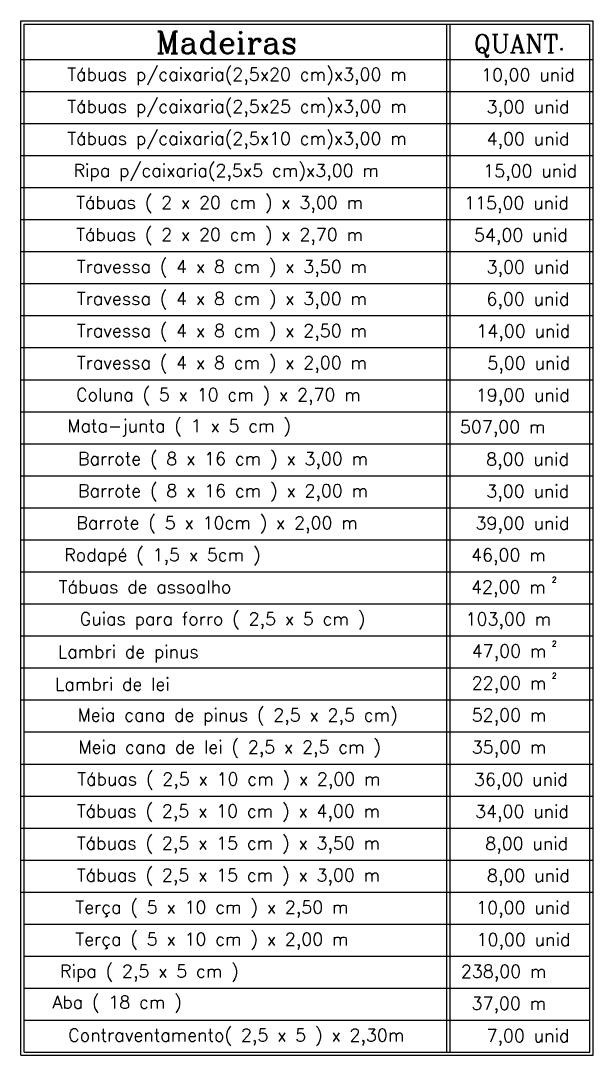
# Model space of a CAD drawing. Extents: x -83.9 to 10.5, y -11.8 to 33.6.
# Drawn here: x 7.35 to 10.48, y 23.66 to 29.32 of the extents above; entities that cross this region are included whole.
import ezdxf
from ezdxf.enums import TextEntityAlignment as Align

# ---------------------------------------------------------------- set-up
doc = ezdxf.new("R2010")
doc.units = 0
doc.layers.add('DIM', color=244, linetype='CONTINUOUS')
doc.layers.add('EQUIPAMENTOS', color=1, linetype='CONTINUOUS')
doc.styles.add('ROMANC', font='romanc.shx', dxfattribs={"height": 0.08})

msp = doc.modelspace()

# ---------------------------------------------------------------- linework, layer by layer
at = {"layer": 'EQUIPAMENTOS', "linetype": 'CONTINUOUS'}
for p, q in [((7.3457, 29.3184), (10.4791, 29.3184)), ((7.3457, 23.6578), (7.3457, 29.3184)), ((7.3644, 29.2998), (10.4604, 29.2998)), ((7.3644, 23.6743), (7.3644, 29.2998)), ((9.6777, 23.6743), (9.6777, 29.2998)), ((9.6963, 23.6743), (9.6963, 29.2998)), ((10.4604, 23.6743), (10.4604, 29.2998)), ((10.4791, 23.6578), (10.4791, 29.3184)), ((7.3457, 29.1067), (10.4791, 29.1067)), ((7.3457, 28.9314), (10.4791, 28.9314)), ((7.3457, 28.7562), (10.4791, 28.7562)), ((7.3457, 28.7562), (10.4791, 28.7562)), ((7.3457, 28.581), (10.4791, 28.581)), ((7.3457, 28.4057), (10.4791, 28.4057)), ((7.3457, 28.2305), (10.4791, 28.2305)), ((7.3457, 28.0553), (10.4791, 28.0553)), ((7.3457, 27.88), (10.4791, 27.88)), ((7.3457, 27.7048), (10.4791, 27.7048)), ((7.3457, 27.5295), (10.4791, 27.5295)), ((7.3457, 27.3543), (10.4791, 27.3543)), ((7.3457, 27.1791), (10.4791, 27.1791)), ((7.3457, 27.0038), (10.4791, 27.0038)), ((7.3457, 26.8286), (10.4791, 26.8286)), ((7.3457, 26.6534), (10.4791, 26.6534)), ((7.3457, 26.6534), (10.4791, 26.6534)), ((7.3457, 26.4781), (10.4791, 26.4781)), ((7.3457, 26.3029), (10.4791, 26.3029)), ((7.3457, 26.1276), (10.4791, 26.1276)), ((7.3457, 25.9524), (10.4791, 25.9524)), ((7.3457, 25.7772), (10.4791, 25.7772)), ((7.3457, 25.6019), (10.4791, 25.6019)), ((7.3644, 25.4267), (10.4604, 25.4267)), ((7.3457, 25.2515), (10.4791, 25.2515)), ((7.3457, 25.0762), (10.4791, 25.0762)), ((7.3457, 24.901), (10.4791, 24.901)), ((7.3457, 24.7257), (10.4791, 24.7257)), ((7.3457, 24.5505), (10.4791, 24.5505)), ((7.3644, 24.3753), (10.4604, 24.3753)), ((7.3644, 24.2), (10.4604, 24.2)), ((7.3644, 24.0248), (10.4604, 24.0248)), ((7.3644, 23.8496), (10.4604, 23.8496)), ((7.3644, 23.6743), (10.4604, 23.6743)), ((7.3457, 23.6578), (10.4791, 23.6578))]:
    msp.add_line(p, q, dxfattribs=at)

# ---------------------------------------------------------------- texts
at = {"layer": 'DIM', "color": 1, "linetype": 'CONTINUOUS', "style": 'ROMANC'}
for s, height, p in [('Madeiras', 0.12, (8.472, 29.1994)), ('QUANT.', 0.1, (10.0731, 29.1815))]:
    msp.add_text(s, height=height, dxfattribs=at).set_placement(p, align=Align.MIDDLE)
at = {"layer": 'DIM', "color": 30, "linetype": 'CONTINUOUS', "style": 'ROMANC'}
for s, height, p in [('Tábuas p/caixaria(2,5x20 cm)x3,00 m', 0.07, (8.5293, 29.0196)), ('10,00 unid', 0.07, (10.1216, 29.0134)), ('Tábuas p/caixaria(2,5x25 cm)x3,00 m', 0.07, (8.5293, 28.8444)), ('3,00 unid', 0.07, (10.1216, 28.8382)), ('Tábuas p/caixaria(2,5x10 cm)x3,00 m', 0.07, (8.5293, 28.6691)), ('4,00 unid', 0.07, (10.1216, 28.6629)), ('Ripa p/caixaria(2,5x5 cm)x3,00 m', 0.07, (8.4701, 28.4939)), ('15,00 unid', 0.07, (10.1332, 28.4877)), ('Tábuas ( 2 x 20 cm ) x 3,00 m', 0.07, (8.4342, 28.3187)), ('115,00 unid', 0.07, (10.0587, 28.3125)), ('Tábuas ( 2 x 20 cm ) x 2,70 m', 0.07, (8.4342, 28.1434)), ('54,00 unid', 0.07, (10.0826, 28.1372)), ('Travessa ( 4 x 8 cm ) x 3,50 m', 0.07, (8.4468, 27.9682)), ('3,00 unid', 0.07, (10.1216, 27.962)), ('Travessa ( 4 x 8 cm ) x 3,00 m', 0.07, (8.4468, 27.7929)), ('6,00 unid', 0.07, (10.1209, 27.7868)), ('Travessa ( 4 x 8 cm ) x 2,50 m', 0.07, (8.4468, 27.6177)), ('14,00 unid', 0.07, (10.0957, 27.6115)), ('Travessa ( 4 x 8 cm ) x 2,00 m', 0.07, (8.4468, 27.4425)), ('5,00 unid', 0.07, (10.1257, 27.4363)), ('Coluna ( 5 x 10 cm ) x 2,70 m', 0.07, (8.4275, 27.2672)), ('19,00 unid', 0.07, (10.0926, 27.261)), ('Mata-junta ( 1 x 5 cm )', 0.07, (8.2129, 27.0967)), ('507,00 m', 0.07, (9.9832, 27.0858)), ('Barrote ( 8 x 16 cm ) x 3,00 m', 0.07, (8.4531, 26.9168)), ('8,00 unid', 0.07, (10.1191, 26.9106)), ('Barrote ( 8 x 16 cm ) x 2,00 m', 0.07, (8.4531, 26.7415)), ('3,00 unid', 0.07, (10.1203, 26.7353)), ('Barrote ( 5 x 10cm ) x 2,00 m', 0.07, (8.4202, 26.5663)), ('39,00 unid', 0.07, (10.0909, 26.5601)), ('Rodapé ( 1,5 x 5cm ) ', 0.07, (8.1452, 26.391)), ('46,00 m', 0.07, (10.0141, 26.3849)), ('2', 0.03, (10.2655, 26.2604)), ('Tábuas de assoalho', 0.07, (8.0262, 26.2205)), ('42,00 m', 0.07, (10.0141, 26.2096)), ('Guias para forro ( 2,5 x 5 cm ) ', 0.07, (8.4743, 26.0406)), ('103,00 m', 0.07, (10.0141, 26.0344)), ('Lambri de pinus', 0.07, (7.9348, 25.8557)), ('47,00 m', 0.07, (10.0177, 25.8591)), ('2', 0.03, (10.2655, 25.91)), ('Lambri de lei', 0.07, (7.8476, 25.6901)), ('22,00 m', 0.07, (10.0177, 25.6839)), ('2', 0.03, (10.2655, 25.7347)), ('Meia cana de pinus ( 2,5 x 2,5 cm)', 0.07, (8.5329, 25.5149)), ('52,00 m', 0.07, (10.0177, 25.5087)), ('Meia cana de lei ( 2,5 x 2,5 cm )', 0.07, (8.4894, 25.3396)), ('35,00 m', 0.07, (10.0177, 25.3334)), ('Tábuas ( 2,5 x 10 cm ) x 2,00 m', 0.07, (8.4851, 25.1644)), ('36,00 unid', 0.07, (10.0826, 25.1582)), ('Tábuas ( 2,5 x 10 cm ) x 4,00 m', 0.07, (8.4827, 24.9891)), ('34,00 unid', 0.07, (10.0888, 24.983)), ('Tábuas ( 2,5 x 15 cm ) x 3,50 m', 0.07, (8.4827, 24.8139)), ('8,00 unid', 0.07, (10.1143, 24.8077)), ('Tábuas ( 2,5 x 15 cm ) x 3,00 m', 0.07, (8.4827, 24.6387)), ('8,00 unid', 0.07, (10.1237, 24.6325)), ('Terça ( 5 x 10 cm ) x 2,50 m', 0.07, (8.3921, 24.4634)), ('10,00 unid', 0.07, (10.0947, 24.4572)), ('Terça ( 5 x 10 cm ) x 2,00 m', 0.07, (8.3921, 24.2882)), ('10,00 unid', 0.07, (10.0968, 24.282)), ('Ripa ( 2,5 x 5 cm )', 0.07, (8.0499, 24.113)), ('238,00 m', 0.07, (9.9883, 24.1068)), ('Aba ( 18 cm )', 0.07, (7.8735, 23.9434)), ('37,00 m', 0.07, (10.0169, 23.9315)), ('Contraventamento( 2,5 x 5 ) x 2,30m', 0.07, (8.5253, 23.7632)), ('7,00 unid', 0.07, (10.1215, 23.7563))]:
    msp.add_text(s, height=height, dxfattribs=at).set_placement(p, align=Align.MIDDLE)

doc.saveas('drawing.dxf')
